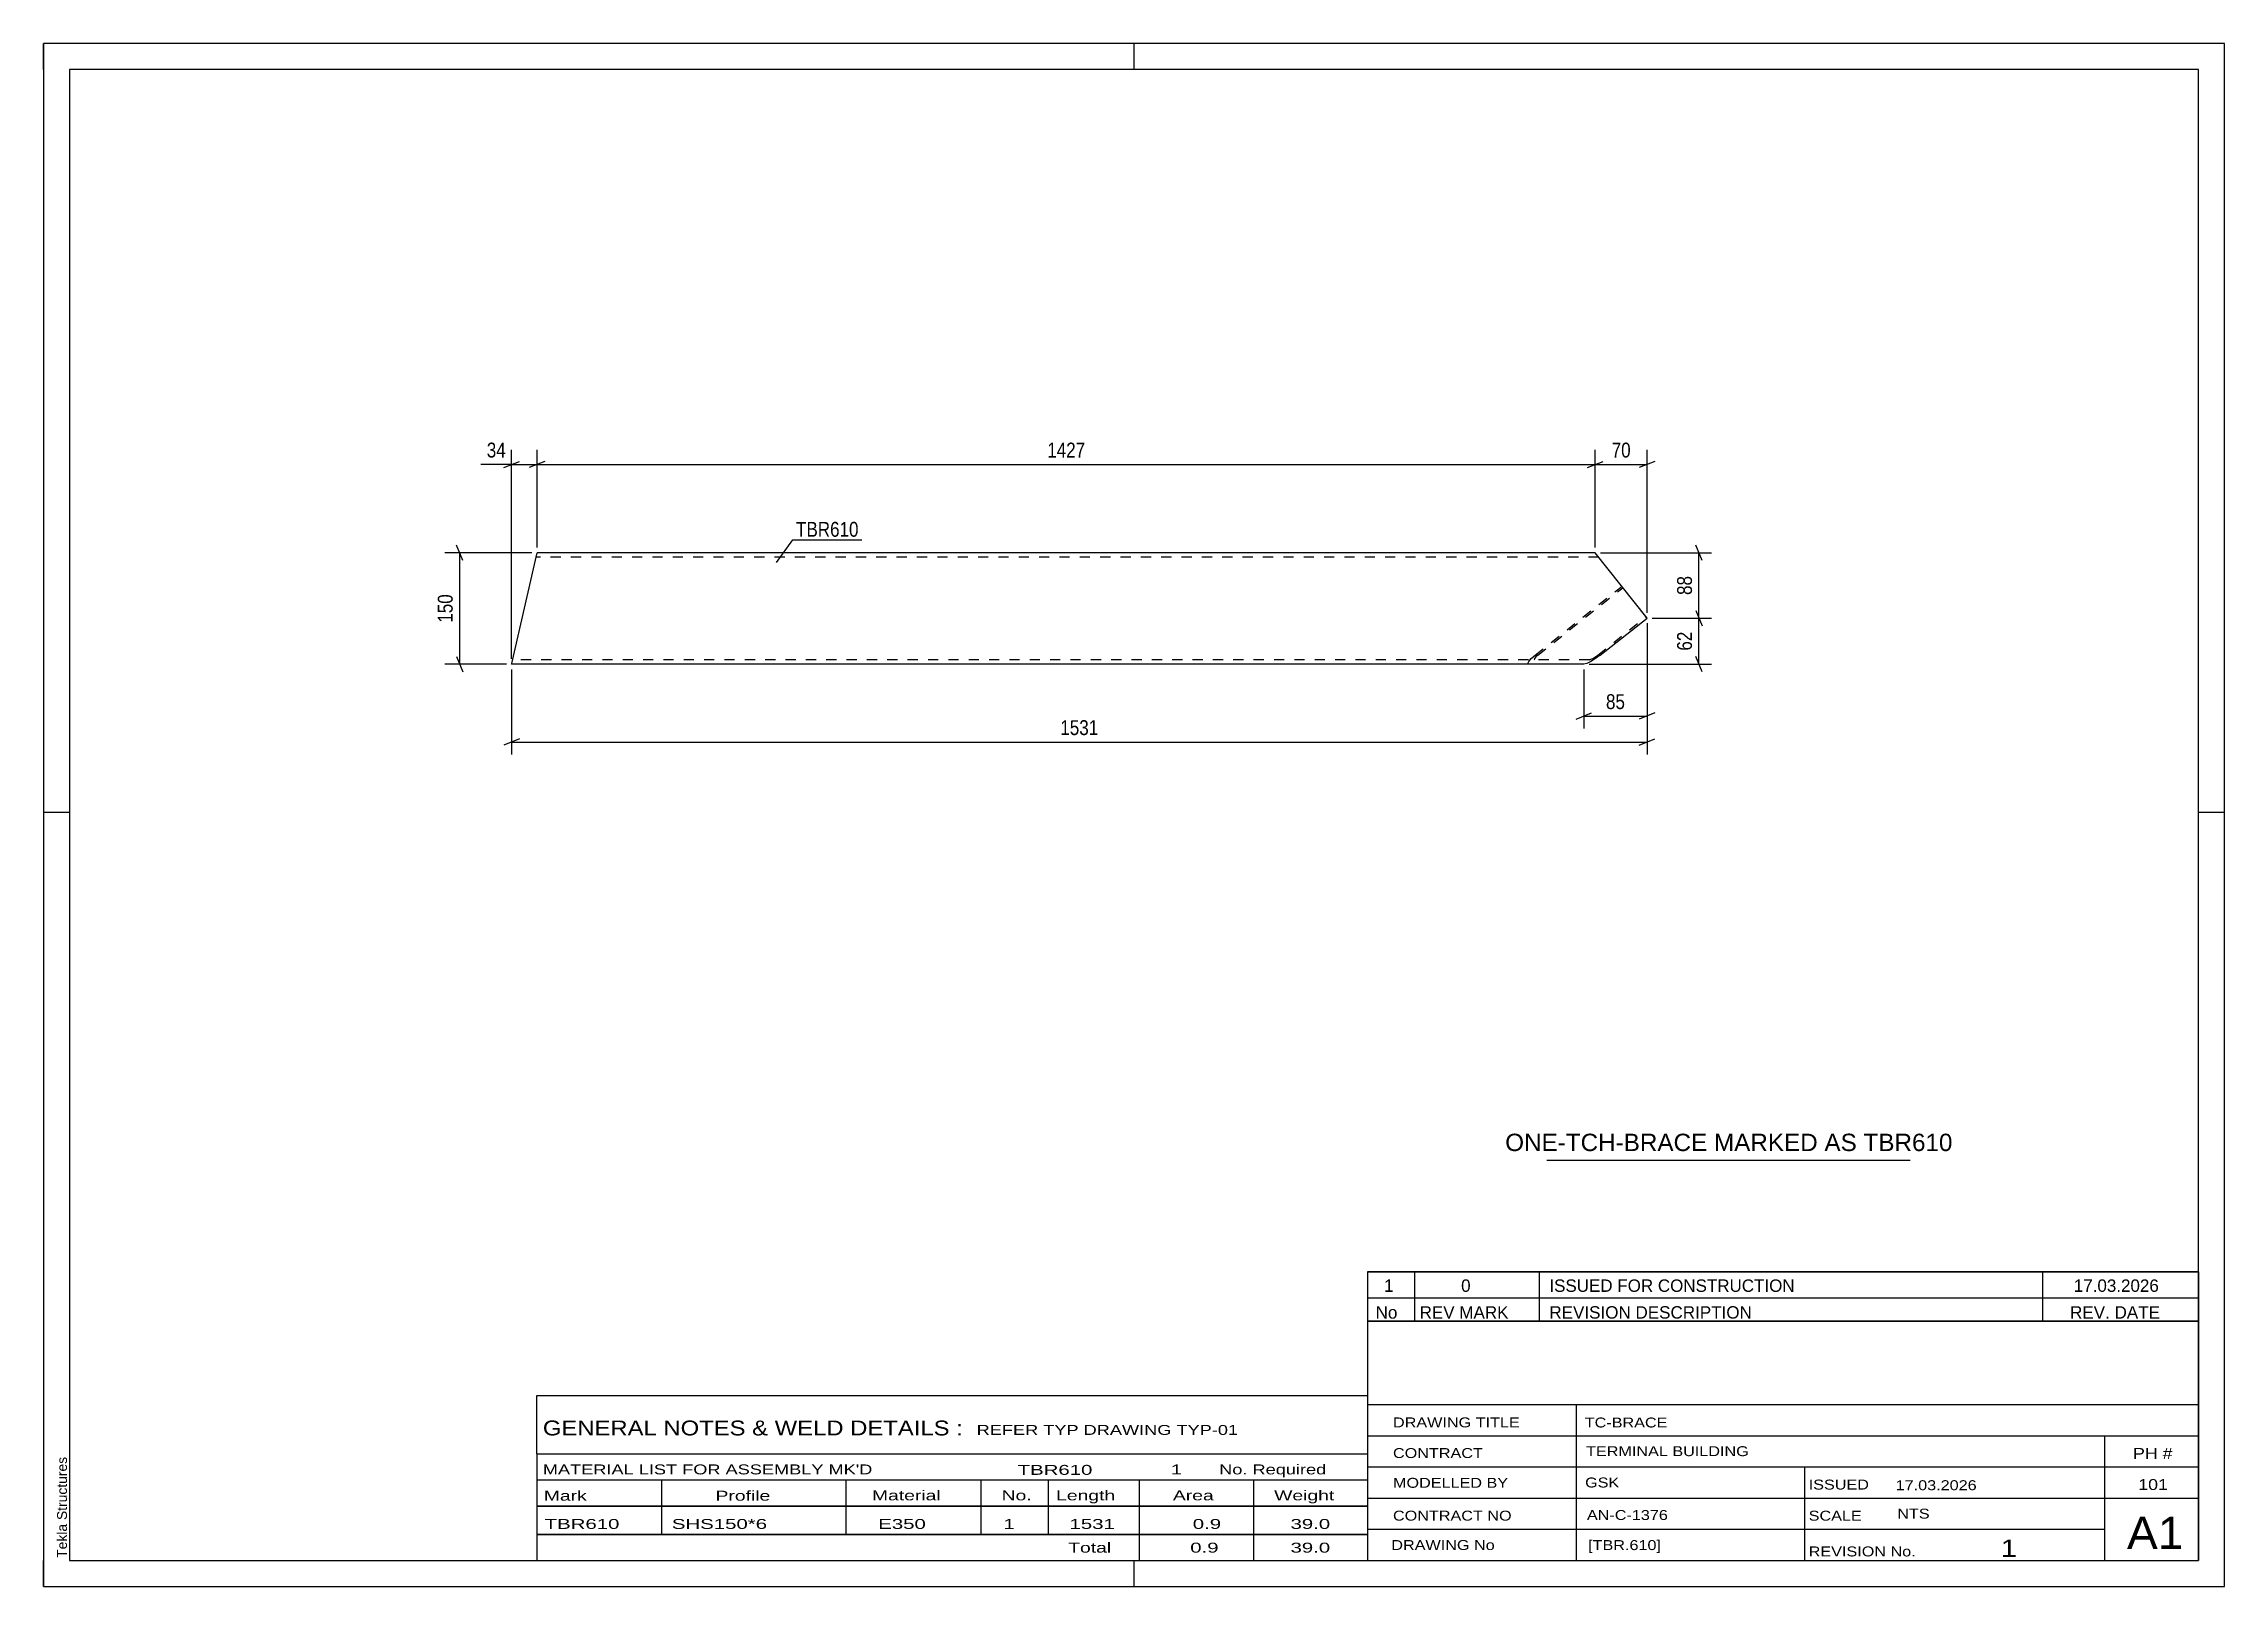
# Model space of a CAD drawing. Header units: millimetres. Extents: x 0 to 420, y 0 to 297.
import ezdxf

# ---------------------------------------------------------------- set-up
doc = ezdxf.new("R2010")
doc.units = ezdxf.units.MM
doc.linetypes.add('DXK_LINE_DOT2', pattern=[3.9198, 1.9599, -1.9599])
doc.styles.add('Arial', font='ARIAL.TTF', dxfattribs={"height": 0.2})
doc.styles.add('Arial Narrow', font='ARIALN.TTF', dxfattribs={"height": 0.2})

# ---------------------------------------------------------------- blocks, each defined once
blk = doc.blocks.new('Unknown-585399476-1162')
at = {"color": 5, "linetype": 'Continuous'}
for p, q in [((420, 297), (0, 297)), ((0, 297), (0, 0)), ((0, 292), (0, 297)), ((210, 292), (210, 297)), ((420, 0), (420, 297)), ((415, 292), (5, 292)), ((5, 292), (5, 5)), ((415, 5), (415, 292)), ((5, 149), (0, 149)), ((420, 149), (415, 149)), ((0, 0), (0, 5)), ((5, 5), (415, 5)), ((210, 0), (210, 5)), ((0, 0), (420, 0))]:
    blk.add_line(p, q, dxfattribs=at)
at = {"color": 174, "linetype": 'Continuous', "style": 'Arial'}
blk.add_text('Tekla Structures', height=1.9102, rotation=90, dxfattribs=at).set_placement((4.5, 5.5))
blk = doc.blocks.new('Part-585399476-1702 - 1696')
at = {"color": 2, "linetype": 'Continuous'}
for p, q in [((90.16, 177.67), (95.04, 198.97)), ((298.84, 198.97), (95.04, 198.97)), ((308.81, 186.4), (298.84, 198.97)), ((299.81, 179.26), (308.81, 186.4)), ((90.13, 177.54), (90.16, 177.67)), ((296.64, 177.54), (90.13, 177.54)), ((297.19, 177.67), (296.64, 177.54)), ((297.98, 178.05), (297.19, 177.67)), ((298.9, 178.6), (297.98, 178.05)), ((299.81, 179.26), (298.9, 178.6))]:
    blk.add_line(p, q, dxfattribs=at)
at = {"color": 7, "linetype": 'DXK_LINE_DOT2'}
for p, q in [((299.52, 198.11), (94.85, 198.11)), ((287.25, 179.26), (303.97, 192.51)), ((287.76, 179.26), (304.16, 192.26)), ((299.31, 179.26), (308.62, 186.64)), ((90.13, 177.54), (90.13, 177.54)), ((90.33, 178.4), (90.34, 178.47)), ((297.72, 178.4), (90.33, 178.4)), ((285.88, 177.67), (286.02, 178.05)), ((286.1, 177.54), (285.88, 177.67)), ((286.02, 178.05), (286.5, 178.6)), ((286.5, 178.6), (287.25, 179.26)), ((287.14, 178.65), (287.07, 178.47)), ((287.07, 178.47), (287.18, 178.4)), ((287.38, 178.93), (287.14, 178.65)), ((287.76, 179.26), (287.38, 178.93)), ((297.72, 178.4), (298, 178.47)), ((298, 178.47), (298.39, 178.65)), ((298.39, 178.65), (298.85, 178.93)), ((298.85, 178.93), (299.31, 179.26))]:
    blk.add_line(p, q, dxfattribs=at)
blk = doc.blocks.new('StraightDimension-585399476-1837 - 1696')
at = {"color": 7, "linetype": 'Continuous'}
for p, q in [((95.04, 199.97), (95.04, 218.82)), ((298.84, 199.97), (298.84, 218.82)), ((96.54, 216.57), (93.54, 215.37)), ((95.04, 215.97), (298.84, 215.97)), ((297.34, 215.37), (300.34, 216.57))]:
    blk.add_line(p, q, dxfattribs=at)
at = {"color": 0}
blk.add_wipeout([(201.2, 216.72), (201.2, 220.92), (192.69, 220.92), (192.69, 216.72)], dxfattribs=at)
at = {"color": 3, "style": 'Arial Narrow'}
blk.add_text('1427', height=2.863, dxfattribs=at).set_placement((193.29, 217.32))
blk = doc.blocks.new('StraightDimension-585399476-2128 - 1696')
at = {"color": 7, "linetype": 'Continuous'}
for p, q in [((309.81, 186.4), (321.21, 186.4)), ((318.21, 187.9), (319.41, 184.9)), ((318.81, 177.54), (318.81, 186.4)), ((297.64, 177.54), (321.21, 177.54)), ((319.41, 176.04), (318.21, 179.04))]:
    blk.add_line(p, q, dxfattribs=at)
at = {"color": 0}
blk.add_wipeout([(318.06, 184.4), (313.86, 184.4), (313.86, 179.54), (318.06, 179.54)], dxfattribs=at)
at = {"color": 3, "style": 'Arial Narrow'}
blk.add_text('62', height=2.863, rotation=90.0002, dxfattribs=at).set_placement((317.46, 180.14))
blk = doc.blocks.new('StraightDimension-585399476-1829 - 1696')
at = {"color": 7, "linetype": 'Continuous'}
for p, q in [((94.04, 198.97), (77.28, 198.97)), ((80.73, 197.47), (79.53, 200.47)), ((80.13, 177.54), (80.13, 198.97)), ((89.13, 177.54), (77.28, 177.54)), ((79.53, 179.04), (80.73, 176.04))]:
    blk.add_line(p, q, dxfattribs=at)
at = {"color": 0}
blk.add_wipeout([(79.38, 191.6), (75.18, 191.6), (75.18, 184.92), (79.38, 184.92)], dxfattribs=at)
at = {"color": 3, "style": 'Arial Narrow'}
blk.add_text('150', height=2.863, rotation=90.0002, dxfattribs=at).set_placement((78.78, 185.52))
blk = doc.blocks.new('StraightDimension-585399476-1838 - 1696')
at = {"color": 7, "linetype": 'Continuous'}
for p, q in [((90.13, 178.54), (90.13, 218.82)), ((95.04, 199.97), (95.04, 218.82)), ((88.63, 215.37), (91.63, 216.57)), ((90.13, 215.97), (95.04, 215.97)), ((96.54, 216.57), (93.54, 215.37))]:
    blk.add_line(p, q, dxfattribs=at)
at = {"color": 0}
blk.add_wipeout([(89.6, 216.72), (89.6, 220.92), (84.75, 220.92), (84.75, 216.72)], dxfattribs=at)
at = {"color": 7, "linetype": 'Continuous'}
blk.add_line((90.13, 215.97), (84.22, 215.97), dxfattribs=at)
blk.add_line((90.13, 215.97), (84.22, 215.97), dxfattribs=at)
at = {"color": 3, "style": 'Arial Narrow'}
blk.add_text('34', height=2.863, dxfattribs=at).set_placement((85.35, 217.32))
blk = doc.blocks.new('StraightDimension-585399476-1836 - 1696')
at = {"color": 7, "linetype": 'Continuous'}
for p, q in [((298.84, 199.97), (298.84, 218.82)), ((308.81, 187.4), (308.81, 218.82)), ((297.34, 215.37), (300.34, 216.57)), ((298.84, 215.97), (308.81, 215.97)), ((310.31, 216.57), (307.31, 215.37))]:
    blk.add_line(p, q, dxfattribs=at)
at = {"color": 0}
blk.add_wipeout([(306.26, 216.72), (306.26, 220.92), (301.4, 220.92), (301.4, 216.72)], dxfattribs=at)
at = {"color": 3, "style": 'Arial Narrow'}
blk.add_text('70', height=2.863, dxfattribs=at).set_placement((302, 217.32))
blk = doc.blocks.new('StraightDimension-585399476-1852 - 1696')
at = {"color": 7, "linetype": 'Continuous'}
for p, q in [((308.81, 185.4), (308.81, 160.14)), ((90.13, 176.54), (90.13, 160.14)), ((91.63, 163.14), (88.63, 161.94)), ((90.13, 162.54), (308.81, 162.54)), ((307.31, 161.94), (310.31, 163.14))]:
    blk.add_line(p, q, dxfattribs=at)
at = {"color": 0}
blk.add_wipeout([(203.73, 163.29), (203.73, 167.49), (195.21, 167.49), (195.21, 163.29)], dxfattribs=at)
at = {"color": 3, "style": 'Arial Narrow'}
blk.add_text('1531', height=2.863, dxfattribs=at).set_placement((195.81, 163.89))
blk = doc.blocks.new('StraightDimension-585399476-2127 - 1696')
at = {"color": 7, "linetype": 'Continuous'}
for p, q in [((299.84, 198.97), (321.21, 198.97)), ((319.41, 197.47), (318.21, 200.47)), ((318.81, 186.4), (318.81, 198.97)), ((309.81, 186.4), (321.21, 186.4)), ((318.21, 187.9), (319.41, 184.9))]:
    blk.add_line(p, q, dxfattribs=at)
at = {"color": 0}
blk.add_wipeout([(318.06, 195.11), (313.86, 195.11), (313.86, 190.26), (318.06, 190.26)], dxfattribs=at)
at = {"color": 3, "style": 'Arial Narrow'}
blk.add_text('88', height=2.863, rotation=90.0002, dxfattribs=at).set_placement((317.46, 190.86))
blk = doc.blocks.new('StraightDimension-585399476-2151 - 1696')
at = {"color": 7, "linetype": 'Continuous'}
for p, q in [((308.81, 185.4), (308.81, 165.14)), ((296.64, 176.54), (296.64, 165.14)), ((295.14, 166.94), (298.14, 168.14)), ((310.31, 168.14), (307.31, 166.94)), ((296.64, 167.54), (308.81, 167.54))]:
    blk.add_line(p, q, dxfattribs=at)
at = {"color": 0}
blk.add_wipeout([(305.16, 168.29), (305.16, 172.49), (300.3, 172.49), (300.3, 168.29)], dxfattribs=at)
at = {"color": 3, "style": 'Arial Narrow'}
blk.add_text('85', height=2.863, dxfattribs=at).set_placement((300.9, 168.89))
blk = doc.blocks.new('Unknown-585399476-2278')
at = {"color": 7, "linetype": 'Continuous'}
for p, q in [((255, 60.55), (415, 60.55)), ((415, 60.55), (255, 60.55)), ((255, 60.55), (255, 55.55)), ((264, 60.55), (264, 55.55)), ((288, 60.55), (288, 55.55)), ((385, 60.55), (385, 55.55)), ((415, 60.55), (415, 55.55)), ((255, 55.55), (415, 55.55)), ((255, 55.55), (255, 51.05)), ((255, 55.55), (415, 55.55)), ((264, 55.55), (264, 51.05)), ((288, 55.55), (288, 51.05)), ((385, 55.55), (385, 51.05)), ((415, 55.55), (415, 51.05)), ((415, 51.05), (255, 51.05))]:
    blk.add_line(p, q, dxfattribs=at)
at = {"color": 7, "linetype": 'Continuous', "style": 'Arial Narrow'}
for s, height, width, p in [('1', 2.39, 1.196471, (258.16, 56.7)), ('0', 2.39, 1.196471, (273, 56.7)), ('ISSUED FOR CONSTRUCTION', 2.3861, 1.196471, (290, 56.7)), ('17.03.2026', 2.386, 1.196471, (391, 56.7)), ('No', 2.386, 1.2, (256.54, 51.55)), ('REV MARK', 2.386, 1.2, (265, 51.55)), ('REVISION DESCRIPTION', 2.3861, 1.2, (290, 51.55)), ('REV. DATE', 2.386, 1.2, (390.28, 51.55))]:
    blk.add_text(s, height=height, dxfattribs=dict(at, width=width)).set_placement(p)
blk = doc.blocks.new('Unknown-585399476-2277')
at = {"color": 7, "linetype": 'Continuous'}
for p, q in [((255, 51.05), (255, 5)), ((255, 51.05), (415, 51.05)), ((415, 51), (415, 5)), ((255, 35), (415, 35)), ((295.14, 35), (295.14, 5)), ((255, 29), (415, 29)), ((397, 5.05), (397, 29.05)), ((255, 23), (415, 23)), ((339.14, 23), (339.14, 5)), ((255, 17), (415, 17)), ((255, 11), (397, 11)), ((255, 5), (415, 5))]:
    blk.add_line(p, q, dxfattribs=at)
at = {"color": 7, "style": 'Arial Narrow'}
for s, height, width, p in [('DRAWING TITLE', 1.9089, 1.425378, (259.88, 30.61)), ('TC-BRACE', 1.909, 1.425378, (296.81, 30.59)), ('CONTRACT', 1.909, 1.425378, (259.88, 24.71)), ('TERMINAL BUILDING', 1.9089, 1.425378, (297.06, 25.07)), ('MODELLED BY', 1.9089, 1.425378, (259.88, 18.98)), ('GSK', 1.909, 1.425378, (296.88, 19.04)), ('ISSUED', 1.909, 1.425378, (339.94, 18.64)), ('17.03.2026', 1.909, 1.425378, (356.69, 18.52)), ('CONTRACT NO', 1.9089, 1.425378, (259.88, 12.66)), ('AN-C-1376', 1.909, 1.425378, (297.23, 12.78)), ('SCALE', 1.909, 1.425378, (339.94, 12.65)), ('A1', 6.204, 1.25, (401.24, 7.2)), ('DRAWING No', 1.909, 1.425378, (259.56, 7)), ('[TBR.610]', 1.909, 1.425378, (297.46, 6.99)), ('1', 3.34, 1.5, (376.91, 5.68)), ('REVISION No.', 1.9089, 1.425378, (339.94, 5.77))]:
    blk.add_text(s, height=height, dxfattribs=dict(at, width=width)).set_placement(p)
at = {"color": 7, "linetype": 'Continuous', "style": 'Arial Narrow'}
for s, height, width, p in [('PH #', 2.1, 1.42538, (402.4, 24.55)), ('101', 2.1, 1.42538, (403.41, 18.55)), ('NTS', 1.909, 1.425378, (357, 13.05))]:
    blk.add_text(s, height=height, dxfattribs=dict(at, width=width)).set_placement(p)
blk = doc.blocks.new('Unknown-585399476-2279')
at = {"color": 7, "linetype": 'Continuous'}
for p, q in [((95, 36.75), (255, 36.75)), ((95, 25.5), (95, 36.75)), ((255, 36.75), (255, 25.5)), ((95, 25.5), (255, 25.5)), ((95, 25.5), (95, 20.5)), ((255, 25.5), (255, 20.5)), ((95, 20.5), (255, 20.5)), ((95, 20.5), (95, 15.5)), ((119, 20.5), (119, 15.5)), ((154.5, 20.5), (154.5, 15.5)), ((180.5, 20.5), (180.5, 15.5)), ((193.5, 20.5), (193.5, 15.5)), ((211, 20.5), (211, 15.5)), ((233, 20.5), (233, 15.5)), ((255, 20.5), (255, 15.5)), ((95, 15.5), (255, 15.5)), ((95, 15.45), (95, 10.05)), ((95, 15.45), (255, 15.45)), ((119, 15.5), (119, 10)), ((154.5, 15.5), (154.5, 10)), ((180.5, 15.5), (180.5, 10)), ((193.5, 15.5), (193.5, 10)), ((211, 15.5), (211, 10)), ((233, 15.5), (233, 10)), ((255, 15.45), (255, 10.05)), ((95, 10.05), (255, 10.05)), ((95, 10), (255, 10)), ((95, 10), (95, 5)), ((211, 10), (211, 5)), ((233, 10), (233, 5)), ((255, 10), (255, 5)), ((95, 5), (255, 5))]:
    blk.add_line(p, q, dxfattribs=at)
at = {"color": 7, "style": 'Arial Narrow'}
for s, height, width, p in [('GENERAL NOTES & WELD DETAILS :', 2.8633, 1.4, (96.15, 29.06)), ('REFER TYP DRAWING TYP-01', 1.9089, 1.6, (179.7, 29.16)), ("MATERIAL LIST FOR ASSEMBLY MK'D", 1.9089, 1.6, (96.15, 21.56)), ('TBR610', 1.909, 1.794707, (187.59, 21.47)), ('1', 1.91, 1.794707, (217.08, 21.56)), ('No. Required', 1.9089, 1.6, (226.41, 21.56)), ('Mark', 1.909, 1.7, (96.34, 16.5)), ('Profile', 1.909, 1.7, (129.41, 16.5)), ('Material', 1.909, 1.7, (159.54, 16.56)), ('No.', 1.909, 1.7, (184.5, 16.56)), ('Length', 1.909, 1.7, (195, 16.56)), ('Area', 1.909, 1.7, (217.5, 16.56)), ('Weight', 1.909, 1.7, (237, 16.56))]:
    blk.add_text(s, height=height, dxfattribs=dict(at, width=width)).set_placement(p)
at = {"color": 7, "linetype": 'Continuous', "style": 'Arial Narrow'}
for s, height, width, p in [('TBR610', 1.909, 1.794707, (96.5, 11.06)), ('SHS150*6', 1.909, 1.794707, (121, 11.06)), ('E350', 1.909, 1.794707, (160.74, 11.06)), ('1', 1.91, 1.794707, (184.86, 11.06)), ('1531', 1.909, 1.794707, (197.58, 11.06)), ('0.9', 1.909, 1.794707, (221.32, 11.06)), ('39.0', 1.909, 1.794707, (240.14, 11.06)), ('Total', 1.909, 1.7, (197.33, 6.5)), ('0.9', 1.909, 1.794707, (220.83, 6.5)), ('39.0', 1.909, 1.794707, (240.14, 6.5))]:
    blk.add_text(s, height=height, dxfattribs=dict(at, width=width)).set_placement(p)
blk = doc.blocks.new('Unknown-585399476-2280')
at = {"color": 7, "linetype": 'Continuous'}
blk.add_line((289.5, 82.05), (359.5, 82.05), dxfattribs=at)
at = {"color": 7, "style": 'Arial'}
blk.add_text('ONE-TCH-BRACE MARKED AS TBR610', height=3.3428, dxfattribs=at).set_placement((281.49, 83.8))
blk = doc.blocks.new('Mark-585399476-1736 - 1696')
at = {"color": 0}
blk.add_wipeout([(156.97, 202.07), (156.97, 205.07), (144.91, 205.07), (144.91, 202.07)], dxfattribs=at)
blk.add_wipeout([(156.97, 202.07), (156.97, 205.07), (144.91, 205.07), (144.91, 202.07)], dxfattribs=at)
at = {"color": 30, "linetype": 'Continuous'}
for p, q in [((141.13, 197.12), (144.31, 201.47)), ((144.31, 201.47), (157.57, 201.47))]:
    blk.add_line(p, q, dxfattribs=at)
at = {"color": 3, "style": 'Arial Narrow'}
blk.add_text('TBR610', height=2.863, dxfattribs=at).set_placement((144.91, 202.07))

msp = doc.modelspace()

# ---------------------------------------------------------------- block references
for name in ['Unknown-585399476-1162', 'Part-585399476-1702 - 1696', 'Unknown-585399476-2280', 'Unknown-585399476-2278', 'Unknown-585399476-2277', 'Unknown-585399476-2279']:
    msp.add_blockref(name, (0, 0))

# ---------------------------------------------------------------- next in the draw order: block references
for name in ['StraightDimension-585399476-1837 - 1696', 'StraightDimension-585399476-2128 - 1696']:
    msp.add_blockref(name, (0, 0))

# ---------------------------------------------------------------- next in the draw order: block references
for name in ['StraightDimension-585399476-1836 - 1696', 'Mark-585399476-1736 - 1696', 'StraightDimension-585399476-1829 - 1696']:
    msp.add_blockref(name, (0, 0))

# ---------------------------------------------------------------- next in the draw order: block references
msp.add_blockref('StraightDimension-585399476-1838 - 1696', (0, 0))

# ---------------------------------------------------------------- next in the draw order: block references
msp.add_blockref('StraightDimension-585399476-1852 - 1696', (0, 0))

# ---------------------------------------------------------------- next in the draw order: block references
msp.add_blockref('StraightDimension-585399476-2127 - 1696', (0, 0))

# ---------------------------------------------------------------- next in the draw order: block references
msp.add_blockref('StraightDimension-585399476-2151 - 1696', (0, 0))

doc.saveas('drawing.dxf')
